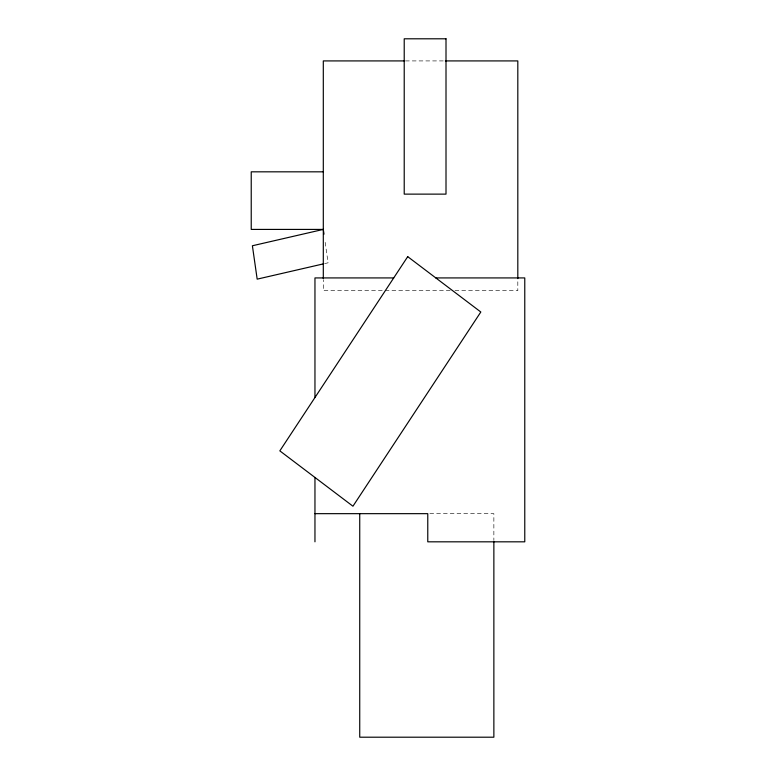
<?xml version="1.0" encoding="UTF-8"?>
<svg xmlns="http://www.w3.org/2000/svg" width="776" height="776" viewBox="0 0 776 776"><rect width="100%" height="100%" fill="white"/><g stroke="black" fill="none" stroke-linecap="round" stroke-linejoin="round"><path stroke-width="0.58" stroke-dasharray="3.88 2.91" d="M324.601 263.607L328.093 262.802L325.018 241.336M405.46 60.916L444.124 60.916M450.158 290.709L323.301 290.709L323.301 279.835M454.998 290.709L517.815 290.709L517.815 279.826M429.826 513.663L493.866 513.663L493.866 540.251"/><path stroke-width="1.16" d="M323.99 234.187L323.301 229.415L252.394 245.759L257.176 279.147L323.437 263.869M404.248 60.916L323.301 60.916L323.301 278.691M445.327 60.916L517.815 60.916L517.815 278.613M323.301 171.826L251.23 171.826L251.23 229.415L323.301 229.415M393.713 277.924L314.959 277.924L314.959 397.525M435.811 277.924L524.77 277.924L524.77 541.823L427.77 541.823L427.77 513.663L314.959 513.663M493.866 541.308L493.866 737.2L359.734 737.2L359.734 513.663M314.959 477.453L314.959 541.823M407.72 256.652L279.835 450.866L352.944 506.214L480.819 312L407.72 256.652M446.006 38.8L404.218 38.8L404.218 194.126L446.006 194.126L446.006 38.8"/></g></svg>
